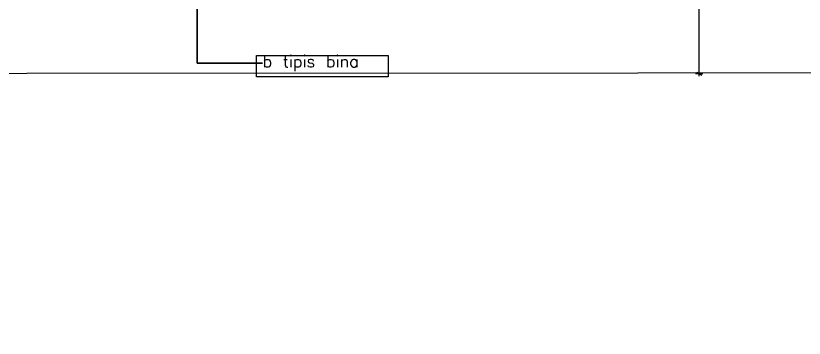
# Model space of a CAD drawing. Header units: millimetres. Extents: x 475616349 to 476941521, y 4620115302 to 4621446928.
# Drawn here: x 476527801 to 476541112, y 4620454344 to 4620459789 of the extents above; entities that cross this region are included whole.
import ezdxf

# ---------------------------------------------------------------- set-up
doc = ezdxf.new("R2010")
doc.units = ezdxf.units.MM
doc.header["$MEASUREMENT"] = 0
doc.set_wipeout_variables(frame=1)
doc.linetypes.add('Wipeout_Contour', pattern=[1000, 0, -1000])
for name, color, linetype, lineweight in [('New_2D Drafting - General_Pen_No__2_Pen_No__250', 7, 'Continuous', 0), ('New_zoma_Pen_No__1', 1, 'Continuous', 0), ('New_ნავეთების კონტურები გრგ2_Pen_No__1', 1, 'Continuous', 0)]:
    doc.layers.add(name, color=color, linetype=linetype, lineweight=lineweight)
doc.layers.add('New_zoma', color=7, linetype='Continuous')
doc.styles.add('GENERATED_STYLE_1', font='arial.ttf')
doc.dimstyles.new('GENERATED_STYLE__47', dxfattribs={"dimtxt": 0.18, "dimasz": 364.8, "dimexe": 0.18, "dimexo": 0.0625, "dimgap": 0.09, "dimtad": 0, "dimtih": 1, "dimtoh": 1, "dimdec": 4, "dimzin": 0, "dimdsep": 46, "dimcen": 0.09, "dimadec": 0, "dimazin": 0, "dimtfac": 1, "dimtdec": 4, "dimtmove": 0, "dimatfit": 3, "dimldrblk": 'ARROWHEAD_11', "dimfxl": 1, "dimtolj": 1, "dimtzin": 0, "dimarcsym": 0})
doc.dimstyles.new('GENERATED_STYLE__53', dxfattribs={"dimtxt": 279.999995, "dimasz": 64.421331, "dimexe": 0.18, "dimexo": 3, "dimgap": 0.09, "dimtad": 1, "dimlfac": 0.001, "dimzin": 0, "dimdsep": 46, "dimtxsty": 'GENERATED_STYLE_1', "dimblk": 'ARROWHEAD_2', "dimblk1": 'ARROWHEAD_2', "dimblk2": 'ARROWHEAD_2', "dimcen": 0.09, "dimclrd": 1, "dimclre": 1, "dimclrt": 1, "dimadec": 0, "dimazin": 0, "dimtfac": 1, "dimtdec": 4, "dimtmove": 2, "dimatfit": 3, "dimfxl": 1, "dimtolj": 1, "dimtzin": 0, "dimarcsym": 0})

# ---------------------------------------------------------------- blocks, each defined once
blk = doc.blocks.new('ARROWHEAD_11')
at = {"color": 0, "linetype": 'Continuous', "lineweight": 0}
blk.add_line((0, 0), (-1, 0), dxfattribs=at)
at = {"color": 0, "linetype": 'Continuous', "lineweight": 0, "const_width": 0.25, "flags": 128}
blk.add_lwpolyline([(-0.125, 0, 1), (0.125, 0, 1)], format="xyb", close=True, dxfattribs=at)
blk = doc.blocks.new('*D2348', base_point=(476577134, 4620325126))
at = {"layer": 'New_zoma_Pen_No__1', "color": 1, "linetype": 'Continuous', "lineweight": 0, "transparency": 16777216}
for p, q in [((476539402, 4620464810), (476539275, 4620464810)), ((476539381, 4620464786), (476539296, 4620464834)), ((476539339, 4620464810), (476539339, 4620464851)), ((476539339, 4620458811), (476539339, 4620464810)), ((476539402, 4620458811), (476539275, 4620458811)), ((476539296, 4620458835), (476539381, 4620458786)), ((476539339, 4620458769), (476539339, 4620458811))]:
    blk.add_line(p, q, dxfattribs=at)
at = {"color": 254, "linetype": 'Wipeout_Contour', "lineweight": 0, "ltscale": 18579888275.40764, "transparency": 16777216}
blk.add_wipeout([(476539333, 4620462321), (476539333, 4620463166), (476538953, 4620463166), (476538953, 4620462321)], dxfattribs=at).dxf.layer = 'New_zoma'
at = {"layer": 'New_zoma_Pen_No__1', "color": 1, "lineweight": 0, "transparency": 16777216, "insert": (476539283, 4620462371), "char_height": 280, "attachment_point": 7, "rotation": 90, "style": 'GENERATED_STYLE_1'}
blk.add_mtext('\\A1;{\\pql;\\fArial|b0|i0|c0|p34;6.00}', dxfattribs=at)
blk = doc.blocks.new('ARROWHEAD_2')
at = {"color": 0, "linetype": 'Continuous', "lineweight": 0}
for p, q in [((0, 0), (-1, 0)), ((-0.38, -0.66), (0.38, 0.66))]:
    blk.add_line(p, q, dxfattribs=at)

msp = doc.modelspace()

# ---------------------------------------------------------------- linework, layer by layer
at = {"layer": 'New_2D Drafting - General_Pen_No__2_Pen_No__250', "color": 7, "linetype": 'Continuous', "lineweight": 0, "flags": 128}
msp.add_lwpolyline([(476531865.864, 4620459117.894), (476534085.869, 4620459117.894), (476534085.869, 4620458758.518), (476531865.864, 4620458758.518)], close=True, dxfattribs=at)
at = {"layer": 'New_ნავეთების კონტურები გრგ2_Pen_No__1', "color": 1, "linetype": 'Continuous', "lineweight": 0}
msp.add_lwpolyline([(476485175.734, 4620454344.003), (476517671.222, 4620454348.769), (476517669.497, 4620458816.094), (476538299.922, 4620458824.061), (476554578.992, 4620458830.347), (476554565.85, 4620492864.407)], dxfattribs=at)

# ---------------------------------------------------------------- texts
at = {"layer": 'New_2D Drafting - General_Pen_No__2_Pen_No__250', "color": 7, "linetype": 'Continuous', "lineweight": 0, "insert": (476531965.864, 4620458986.632), "char_height": 200, "attachment_point": 4}
msp.add_mtext('\\A1;{\\pql;\\Ftxt.shx;b tipis bina}', dxfattribs=at)

# ---------------------------------------------------------------- leaders
at = {"layer": 'New_2D Drafting - General_Pen_No__2_Pen_No__250', "color": 7, "linetype": 'Continuous', "lineweight": 0, "annotation_type": 0, "has_hookline": 1, "hookline_direction": 0, "text_width": 1933.333}
msp.add_leader([(476530865.864, 4620466444.767), (476530865.864, 4620458986.632), (476531965.774, 4620458986.632)], dimstyle='GENERATED_STYLE__47', dxfattribs=at)

# ---------------------------------------------------------------- next in the draw order: dimensions: what is measured, and where the dimension line sits
at = {"layer": 'New_zoma', "color": 1, "linetype": 'Continuous', "lineweight": 0}
dim = msp.add_linear_dim(base=(476539338.508, 4620464809.976), p1=(476521937.253, 4620458810.677), p2=(476521938.316, 4620464809.976), angle=90, dimstyle='GENERATED_STYLE__53', dxfattribs=at)
dim.commit()
dim.dimension.update_dxf_attribs({"geometry": '*D2348', "text_midpoint": (476539142.508, 4620462734.906), "dimtype": 160, "text_rotation": 90})

doc.saveas('drawing.dxf')
